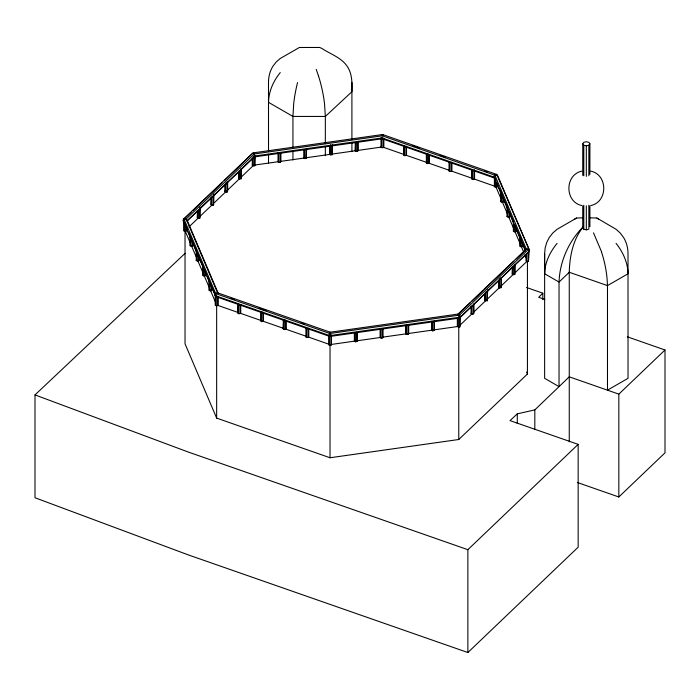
<?xml version="1.0" encoding="UTF-8"?>
<svg xmlns="http://www.w3.org/2000/svg" width="700" height="700" viewBox="0 0 700 700"><rect width="100%" height="100%" fill="white"/><g stroke="black" fill="none" stroke-linecap="round" stroke-linejoin="round"><path stroke-width="1.05" d="M583.161 217.805L576.555 218.032L557.104 229.285L552.764 233.039L549.273 237.484L546.709 242.506L545.151 247.993L544.626 253.803L544.626 378.306L559.038 386.627L559.038 282.065L544.626 273.752C544.827 262.491 550.025 251.93 557.104 243.39M328.956 335.37L329.49 333.366L330.575 332.334L217.192 292.688L216.107 293.729L215.556 295.724L216.107 296.695L329.49 336.341L328.956 335.37L215.556 295.724M458.273 314.904L458.517 314.002L329.779 332.264L330.286 336.411L459.016 318.15L458.517 314.002M253.199 153.729L253.453 152.827L382.183 134.575L382.681 135.756L253.951 154.009L253.453 152.827M381.929 135.476L382.183 134.575M183.619 220.588L183.619 230.877L186.077 231.254L186.454 228.375M200.183 207.06L199.806 218.164L197.347 217.779L197.724 210.787M211.076 197.487L211.076 204.689L213.544 205.065L213.92 193.961M227.649 181.895L227.649 191.153L227.273 191.975L225.855 192.194L224.814 191.599L225.19 190.776M199.097 258.108L198.721 260.977L196.263 260.601L196.639 259.779M241.377 168.805L241.001 178.885L238.551 178.5L238.928 171.509M252.28 158.209L252.28 165.41L254.739 165.786L255.115 156.739M208.906 280.053L208.906 290.334L211.374 290.71L211.75 287.831M280.866 153.09L280.866 161.324L280.49 162.138L279.064 162.356L278.031 161.761L278.408 160.939M215.232 294.91L215.232 305.191L216.274 305.795L217.691 305.576L218.067 304.754L218.067 297.553M303.765 149.879L303.765 158.104L306.233 158.489L306.618 148.409M237.904 303.87L237.904 313.127L238.945 313.723L240.371 313.504L240.748 312.69L240.748 304.456M355.267 142.581L355.267 150.806L356.3 151.401L357.726 151.183L358.102 150.36L358.102 142.135M286.099 321.344L286.099 328.545L285.723 329.368L284.296 329.586L283.264 328.983L283.64 319.935M383.845 138.486L383.845 146.711L383.469 147.534L382.051 147.752L381.01 147.157L381.395 146.335M305.935 327.652L305.935 336.91L306.976 337.514L308.402 337.295L308.779 336.473L308.779 328.248M406.525 146.414L406.525 154.648L406.149 155.461L404.731 155.68L403.69 155.085L404.075 146.037M354.366 332.964L354.366 341.189L355.399 341.784L356.825 341.565L357.201 340.751L357.201 332.517M449.041 161.683L449.041 170.94L450.082 171.544L451.5 171.325L451.885 170.502L451.885 162.278M382.953 328.869L382.953 337.094L382.567 337.916L381.15 338.135L380.109 337.54L380.485 336.717M474.565 170.205L474.565 178.43L474.18 179.252L472.762 179.471L471.721 178.876L472.097 169.829M408.695 325.22L408.695 333.445L408.319 334.267L406.901 334.486L405.86 333.891L406.236 324.844M500.719 191.38L500.719 201.661L503.186 202.046L503.562 199.168M509.889 216.09L509.504 216.912L508.086 217.131L507.045 216.528L507.421 215.714M473.918 303.8L473.918 313.049L473.541 313.871L472.115 314.09L471.082 313.495L471.459 312.672M513.371 221.112L513.371 231.394L515.83 231.77L516.206 228.9M211.076 204.689L211.461 197.697M189.936 235.454L189.936 245.735L192.395 246.12L192.771 243.241M252.28 165.41L252.656 164.588M355.267 150.806L355.644 142.782M449.041 170.94L449.426 170.117M528.474 261.502L528.859 250.399L528.474 261.502L526.015 261.118L526.015 254.949M202.58 265.178L202.58 275.467L205.039 275.844L205.424 272.974M332.36 144.76L331.975 154.84L329.516 154.455L329.901 146.44M260.584 311.797L260.584 321.055L261.634 321.65L263.043 321.431L263.428 320.618L263.428 313.416M429.205 155.374L429.205 162.575L428.82 163.389L427.411 163.616L426.37 163.013L426.755 162.199M434.446 320.539L434.446 329.796L434.061 330.619L432.644 330.838L431.602 330.234L431.988 321.195M500.719 201.661L501.104 200.847M457.354 318.36L457.354 326.585L459.804 326.961L460.189 316.89M487.655 289.678L487.27 300.781L484.811 300.396L485.196 293.414M501.392 277.611L501.392 286.869L501.008 287.683L499.59 287.91L498.549 287.306L498.934 286.493M519.689 235.97L519.689 246.26L522.148 246.636L522.532 243.766M515.121 264.521L514.736 274.592L512.278 274.216L512.663 268.257M303.765 158.104L304.159 157.29M237.904 313.127L238.289 304.08M305.935 336.91L306.32 336.088M328.615 335.58L328.615 344.838L329.656 345.441L331.074 345.223L331.459 344.4L331.459 335.142M494.392 177.546L494.392 186.795L496.851 187.18L497.245 184.301M214.611 294.98L215.626 293.352L217.674 293.064L186.051 218.741L184.013 219.03L182.989 220.657L215.626 296.319M496.834 174.668L529.471 250.329L497.858 176.006L496.834 174.668L494.795 174.956L493.78 176.584L525.394 250.906M582.75 175.42L582.75 143.789L583.8 142.327L586.32 141.724L588.849 142.336L589.899 143.789L589.899 174.335M588.849 175.787L588.849 145.25L589.899 143.789M280.262 72.581C273.42 80.981 268.686 91.385 268.52 102.34L292.941 116.436L325.342 116.445L351.916 91.726C352.135 83.072 352.301 73.763 347.2 66.299C341.215 57.479 330.505 54.145 321.965 48.501L319.716 47.469L299.408 47.469L280.262 58.476L276.185 62.02L272.886 66.299A48.895 36.995 35.1 0 0 268.502 82.39L268.52 151.349M191.126 212.214L183.234 219.739L184.135 218.566L185.929 219.196L254.599 153.737L252.805 153.107L224.28 180.617M529.235 251.248L459.664 317.879L529.235 251.248L528.334 249.454L526.54 248.824L457.87 314.283L459.664 314.912L460.565 316.706M583.056 227.176C572.871 239.68 569.695 256.506 569.258 272.265L569.258 441.779M582.829 227.168C568.549 241.666 559.729 261.704 559.038 282.065L569.258 272.265L607.486 285.609L628.031 273.752C627.821 262.579 622.947 252.017 616.079 243.39M526.566 287.507L542.832 293.178L538.676 297.29L544.845 299.425M185.15 253.286L35 394.905L35 497.752L188.344 554.916L467.871 652.531L578.156 547.199L578.156 444.36L510.029 420.621L517.291 413.849L534.817 409.902L569.258 376.819L618.835 394.135L665 349.991L627.401 336.822M577.351 482.492L618.835 496.983L665 452.839L665 349.991M184.135 218.566L252.805 153.107M192.701 210.709L221.909 182.866M255.491 155.531L186.821 220.999L185.929 219.196M187.513 220.666L254.599 156.704M185.815 229.898L187.399 228.392M188.974 226.888L198.45 217.857M200.025 216.352L211.864 205.065M214.235 202.816L239.496 178.736M241.071 177.231L253.706 165.191M496.361 174.291L382.979 134.645L381.885 135.686L495.267 175.332L496.361 174.291L496.904 175.263M457.765 314.703L470.391 302.662M471.966 301.158L483.017 290.623M484.601 289.118L513.8 261.275M516.171 259.017L525.639 249.987M459.664 314.912L528.334 249.454M459.559 325.614L472.185 313.574M473.769 312.069L485.608 300.781M487.183 299.276L526.645 261.66M185.028 231.735L185.028 343.779L216.65 418.11L330.033 457.756L458.771 439.495L527.433 374.036L527.433 261.993M467.871 652.531L467.871 549.684L578.156 444.36M574.376 219.31L576.555 218.032M581.822 171.141C564.594 174.755 564.594 201.95 581.822 205.564M590.826 205.564C608.055 201.959 608.064 174.755 590.826 171.141M582.75 143.789L583.8 145.25L586.329 145.845L588.849 145.25M582.75 205.957L582.75 227.78L583.8 229.241L586.329 229.845L588.009 229.443M331.074 334.933L329.656 335.16L329.656 345.441M528.456 248.99L526.418 249.279L494.795 174.956M254.782 165.034L278.582 161.665M280.752 161.359L304.544 157.981M306.714 157.675L330.514 154.298M332.675 153.991L381.351 147.088M330.286 333.436L459.016 315.184M330.54 335.51L459.27 317.257M331.118 344.47L354.918 341.092M357.079 340.786L380.879 337.409M383.049 337.102L457.686 326.524M589.435 217.805L596.855 218.032L616.079 229.285L620.235 233.039L623.586 237.484A49.227 38.343 -28.7 0 1 628.005 253.811L628.031 378.306L607.486 390.171L607.486 285.609M412.379 145.705L419.598 148.225M440.213 155.435L445.366 157.237M484.531 170.931L487.629 172.016M381.342 137.69L494.734 177.336M381.885 138.653L494.235 177.94M383.469 147.298L404.084 154.508M406.14 155.225L449.435 170.362M451.491 171.08L472.106 178.29M474.171 179.016L494.786 186.218M231.14 298.34L234.237 299.425M258.974 308.07L266.184 310.59M301.227 322.849L304.325 323.925M216.107 293.729L329.49 333.366M217.683 305.34L238.297 312.55M240.362 313.267L283.649 328.405M285.714 329.123L306.329 336.332M308.394 337.05L329.009 344.26M467.871 549.684L188.344 452.069L35 394.905M596.855 218.032L598.806 219.31M382.979 134.645L383.521 135.616M593.495 232.838L601.545 251.781M494.795 177.923L496.081 180.941M496.939 182.945L498.216 185.964M499.074 187.968L508.043 209.064M508.9 211.067L513.599 222.119M514.456 224.123L525.56 250.241M495.819 186.585L500.946 198.634M502.224 201.644L507.351 213.701M508.637 216.711L513.336 227.763M515.043 231.779L519.741 242.821M521.028 245.84L523.591 251.86M524.869 254.879L526.155 257.889M526.575 372.024L527.433 374.036M187.066 220.08L218.269 293.396M184.013 219.03L215.626 293.352M184.013 221.996L187.425 230.029M188.282 232.041L202.808 266.184M203.665 268.196L206.229 274.225M207.086 276.229L213.92 292.303M185.028 230.65L190.155 242.707M191.441 245.718L196.14 256.769M197.846 260.785L202.554 271.836M204.26 275.852L208.959 286.895M210.245 289.914L215.373 301.963M316.225 69.379L318.447 75.766M618.835 394.135L618.835 496.983M589.899 205.966L589.899 226.686M588.849 205.24L588.849 229.241M586.329 145.845L586.329 176.391M586.329 205.844L586.329 229.845M583.8 145.25L583.8 175.787M583.8 205.24L583.8 229.241M544.626 253.803L544.626 273.752M542.832 293.178L542.832 299.67M534.817 409.902L534.817 429.389M527.056 253.496L527.056 261.721M522.148 242.524L522.148 246.636M520.739 238.63L520.739 246.855M517.291 413.849L517.291 423.588M515.83 227.657L515.83 231.77M514.736 265.335L514.736 274.592M514.404 224.796L514.404 231.989M513.327 266.586L513.327 274.82M512.278 267.015L512.278 274.216M509.504 212.8L509.504 216.912M508.086 209.93L508.086 217.131M507.045 206.246L507.045 216.528M503.186 197.934L503.186 202.046M501.76 194.04L501.76 202.265M501.008 277.401L501.008 287.683M499.59 278.652L499.59 287.91M498.549 280.105L498.549 287.306M496.851 183.067L496.851 187.18M495.442 179.174L495.442 187.399M487.27 290.491L487.27 300.781M485.861 291.743L485.861 301M484.811 293.204L484.811 300.396M474.18 169.995L474.18 179.252M473.541 304.614L473.541 313.871M472.762 170.214L472.762 179.471M472.115 305.865L472.115 314.09M471.721 169.619L471.721 178.876M471.082 306.294L471.082 313.495M459.804 316.68L459.804 326.961M458.771 326.366L458.771 439.495M458.395 317.931L458.395 327.189M451.5 163.091L451.5 171.325M450.082 162.286L450.082 171.544M434.061 321.361L434.061 330.619M432.644 321.58L432.644 330.838M431.602 322.009L431.602 330.234M428.82 154.131L428.82 163.389M427.411 153.326L427.411 163.616M426.37 153.755L426.37 163.013M408.319 325.01L408.319 334.267M406.901 325.229L406.901 334.486M406.149 146.213L406.149 155.461M405.86 325.658L405.86 333.891M404.731 146.431L404.731 155.68M403.69 145.827L403.69 155.085M383.469 139.309L383.469 147.534M382.567 328.668L382.567 337.916M382.051 138.495L382.051 147.752M381.01 137.9L381.01 147.157M381.15 328.877L381.15 338.135M380.109 328.283L380.109 337.54M357.726 141.925L357.726 151.183M356.825 332.316L356.825 341.565M356.3 142.144L356.3 151.401M355.399 332.535L355.399 341.784M351.908 82.399L351.908 139.029M351.908 142.301L351.916 151.629M331.975 145.582L331.975 154.84M331.074 335.965L331.074 345.223M330.558 144.769L330.558 155.059M330.033 344.619L330.033 457.756M329.516 146.23L329.516 154.455M325.342 143.675L325.342 116.445L324.52 103.582A46.148 13.685 77.3 0 0 318.439 75.793M325.342 146.939L325.342 155.654M308.402 329.061L308.402 337.295M306.976 328.256L306.976 337.514M306.233 149.231L306.233 158.489M304.815 149.45L304.815 158.707M292.941 146.939L292.941 116.436L293.711 103.582A46.322 13.02 -78 0 1 297.544 82.556M292.941 151.296L292.941 160.011M285.723 320.11L285.723 329.368M284.296 319.296L284.296 329.586M283.264 319.725L283.264 328.983M280.49 152.88L280.49 162.138M279.064 153.099L279.064 162.356M278.031 152.504L278.031 161.761M268.511 154.28L268.52 163.327M263.043 312.174L263.043 321.431M261.634 311.369L261.634 321.65M254.739 156.537L254.739 165.786M253.312 156.756L253.312 166.005M241.001 168.595L241.001 178.885M240.371 305.279L240.371 313.504M239.584 170.87L239.584 179.104M238.945 304.474L238.945 313.723M238.551 171.308L238.551 178.5M227.273 181.694L227.273 191.975M225.855 182.936L225.855 192.194M224.814 184.398L224.814 191.599M217.691 296.319L217.691 305.576M216.65 306.066L216.65 418.11M216.274 295.505L216.274 305.795M213.544 194.784L213.544 205.065M212.117 196.035L212.117 205.284M211.374 285.565L211.374 290.71M209.947 282.704L209.947 290.929M205.039 271.731L205.039 275.844M203.621 268.87L203.621 276.071M199.806 207.874L199.806 218.164M198.721 256.865L198.721 260.977M198.389 210.149L198.389 218.383M197.347 210.586L197.347 217.779M197.295 252.971L197.295 261.196M196.263 250.311L196.263 260.601M192.395 242.007L192.395 246.12M190.977 238.105L190.977 246.339M186.077 227.141L186.077 231.254M184.651 223.248L184.651 231.473M601.475 251.834A45.841 16.056 74.6 0 1 607.381 285.486M254.196 156.082L253.951 156.975L382.681 138.722L382.935 137.83L254.196 156.082"/></g></svg>
